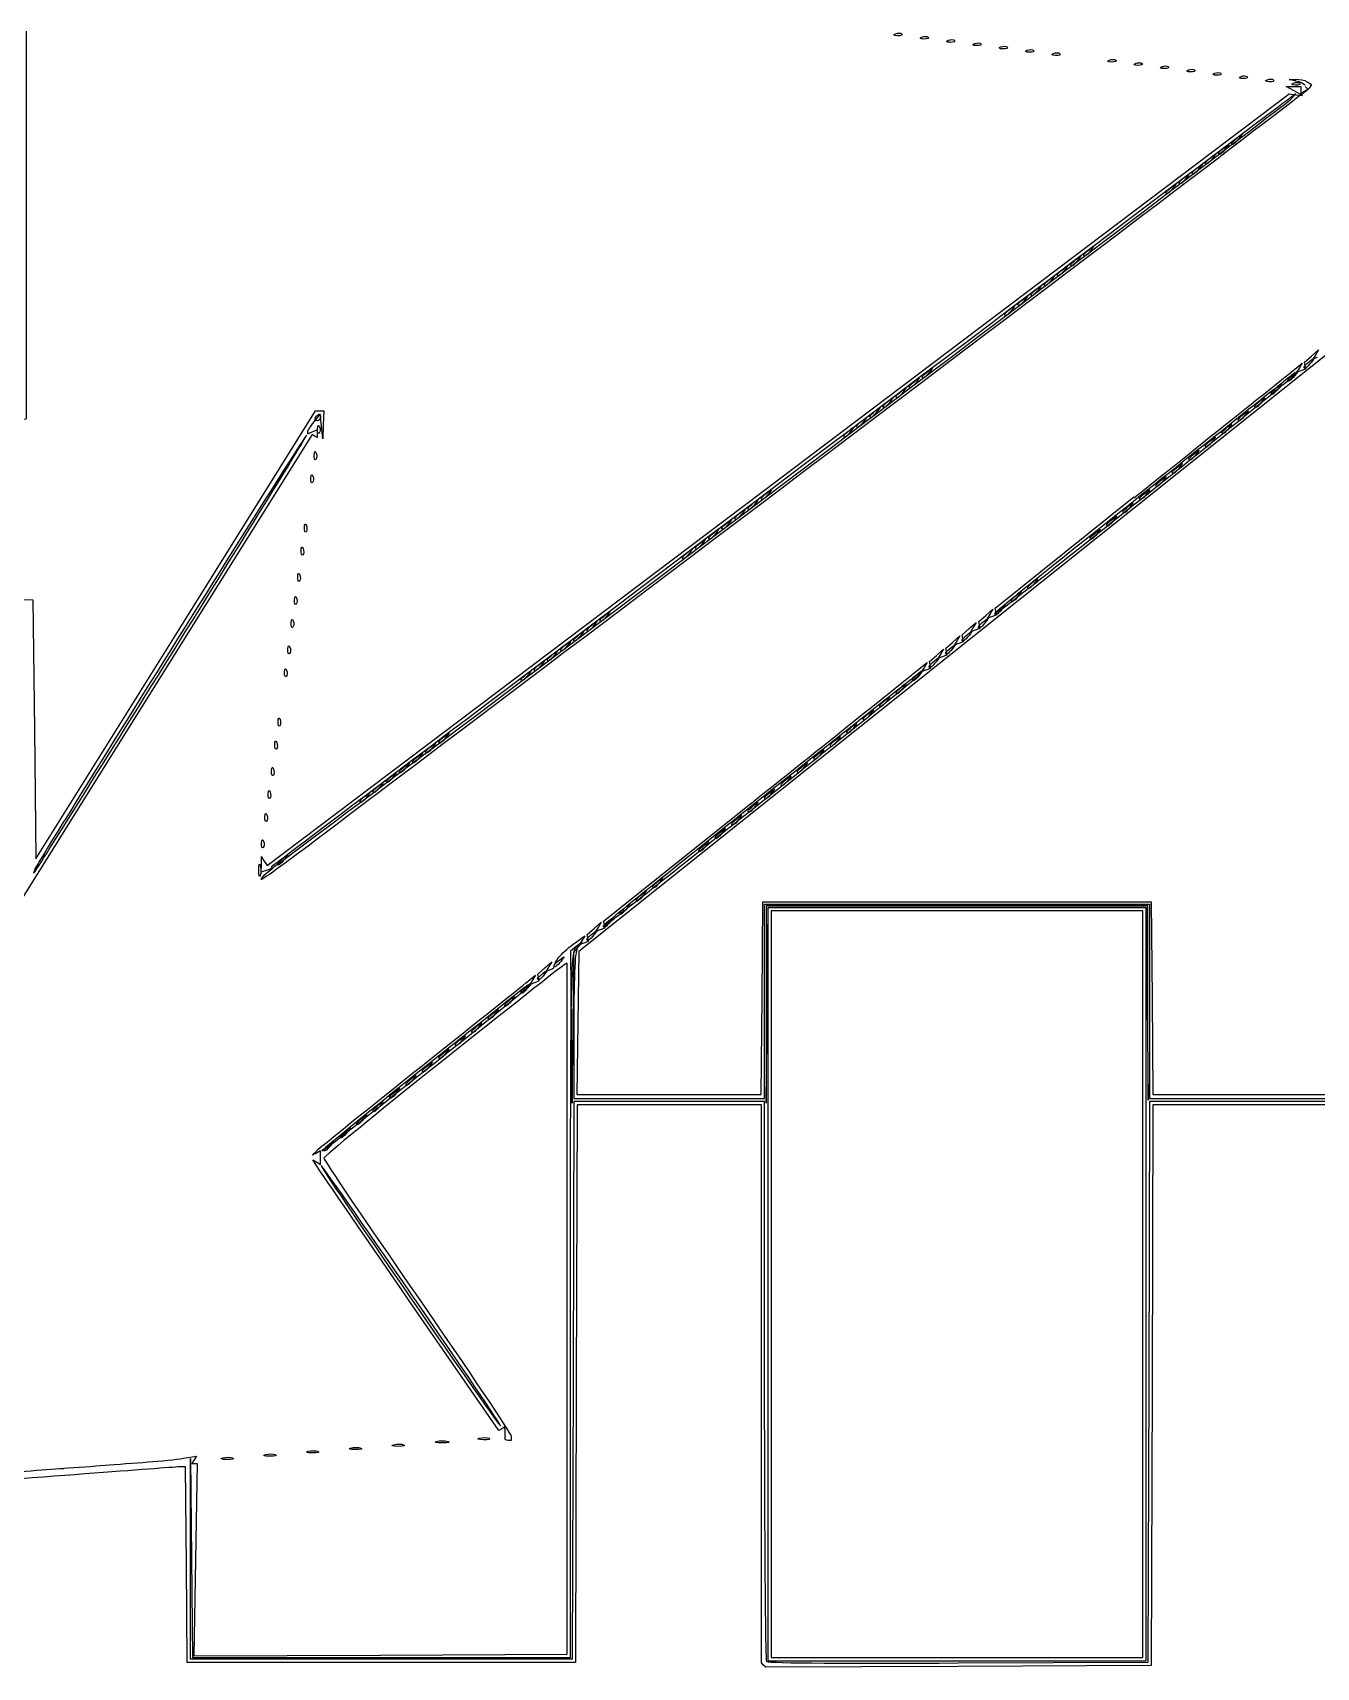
# Model space of a CAD drawing. Extents: x 0.005 to 0.425, y 0.005 to 0.367.
# Drawn here: x 0.1012 to 0.2612, y 0.0053 to 0.2091 of the extents above; entities that cross this region are included whole.
import ezdxf

# ---------------------------------------------------------------- set-up
doc = ezdxf.new("R2010")
doc.units = 0
doc.layers.add('Image', color=7, linetype='CONTINUOUS')

msp = doc.modelspace()

# ---------------------------------------------------------------- linework, layer by layer
at = {"layer": 'Image', "color": 7}
for points in [[(0.338621, 0.229711), (0.253934, 0.16211), (0.169248, 0.094509), (0.169137, 0.085599), (0.169027, 0.076688), (0.180511, 0.076688), (0.191996, 0.076688), (0.192105, 0.088684), (0.192214, 0.10068), (0.21641, 0.10068), (0.240606, 0.10068), (0.240715, 0.088684), (0.240823, 0.076688), (0.251884, 0.076688), (0.262945, 0.076688)], [(0.100353, 0.209277), (0.100353, 0.18508), (0.100353, 0.160884), (0.088972, 0.16078), (0.077592, 0.160676), (0.077592, 0.149615), (0.077592, 0.138555), (0.089382, 0.138451), (0.101173, 0.138347), (0.101378, 0.122204), (0.101583, 0.106061), (0.119012, 0.133986), (0.136442, 0.161912), (0.136954, 0.161921), (0.137467, 0.161928), (0.137398, 0.160185), (0.13733, 0.158442), (0.137167, 0.160002), (0.137005, 0.161562), (0.136211, 0.160552)], [(0.130393, 0.104345), (0.131111, 0.104907), (0.130393, 0.104657), (0.129675, 0.104407), (0.129681, 0.105376), (0.129688, 0.106345), (0.130042, 0.105782), (0.130396, 0.10522), (0.194096, 0.153329), (0.257796, 0.201438), (0.258634, 0.201334), (0.259473, 0.20123), (0.258448, 0.201803), (0.257423, 0.202376), (0.258345, 0.202376), (0.259268, 0.202376), (0.259268, 0.201938), (0.259268, 0.201501), (0.259714, 0.201772), (0.26016, 0.202042), (0.259816, 0.202365)], [(0.258653, 0.203034), (0.257833, 0.203232), (0.258653, 0.203232)], [(0.260038, 0.202956), (0.260604, 0.202602), (0.260326, 0.202154)], [(0.258038, 0.20078), (0.258653, 0.201436), (0.258038, 0.200999)], [(0.257605, 0.166386), (0.259427, 0.167853), (0.259086, 0.16729), (0.258744, 0.166728), (0.259314, 0.166936), (0.259883, 0.167145), (0.259797, 0.167561), (0.25971, 0.167978), (0.260585, 0.168749), (0.261459, 0.16952), (0.261127, 0.168957), (0.260794, 0.168395), (0.261364, 0.168603)], [(0.135417, 0.159291), (0.135417, 0.159062), (0.136032, 0.159302), (0.136647, 0.159541), (0.136647, 0.159062), (0.136647, 0.158583), (0.136321, 0.158781), (0.135995, 0.158979), (0.109767, 0.11701), (0.083539, 0.075041), (0.083231, 0.075229), (0.082923, 0.075416), (0.082923, 0.074979)], [(0.210853, 0.129066), (0.212675, 0.130533), (0.212334, 0.129971), (0.211992, 0.129408), (0.212562, 0.129616), (0.213131, 0.129825), (0.213045, 0.130241), (0.212959, 0.130658), (0.213833, 0.131429), (0.214707, 0.1322), (0.214375, 0.131637), (0.214042, 0.131075), (0.214612, 0.131283), (0.215182, 0.131491), (0.215095, 0.131908), (0.215009, 0.132325), (0.215883, 0.133096), (0.216757, 0.133866), (0.216425, 0.133304), (0.216092, 0.132741), (0.216662, 0.13295), (0.217232, 0.133158), (0.217145, 0.133575), (0.217059, 0.133991), (0.217933, 0.134762), (0.218807, 0.135533), (0.218475, 0.134971), (0.218142, 0.134408), (0.218712, 0.134616), (0.219282, 0.134825), (0.219195, 0.135241), (0.219109, 0.135658), (0.219983, 0.136418), (0.220858, 0.137189), (0.220525, 0.136627), (0.220192, 0.136064), (0.220762, 0.136273), (0.221332, 0.136481), (0.22124, 0.136908), (0.221148, 0.137335), (0.238464, 0.151178)], [(0.221949, 0.137389), (0.221334, 0.136764), (0.222181, 0.137337)], [(0.211491, 0.128814), (0.212311, 0.129668), (0.211696, 0.129241)], [(0.168812, 0.095595), (0.170014, 0.096449), (0.169677, 0.095907), (0.169341, 0.095365), (0.169911, 0.095574), (0.170481, 0.095782), (0.170394, 0.096199), (0.170308, 0.096615), (0.171182, 0.097386), (0.172056, 0.098157), (0.171724, 0.097595), (0.171391, 0.097032), (0.171961, 0.09724), (0.172531, 0.097449), (0.172439, 0.097876), (0.172347, 0.098303), (0.190688, 0.112965)], [(0.101424, 0.104766), (0.101266, 0.104287), (0.101474, 0.104496)], [(0.168635, 0.085339), (0.168635, 0.076195), (0.180528, 0.076195), (0.192421, 0.076195), (0.192421, 0.088292), (0.192421, 0.10039), (0.216412, 0.10039), (0.240403, 0.10039), (0.240403, 0.088292), (0.240403, 0.076195), (0.25188, 0.076195), (0.263357, 0.076195)], [(0.173146, 0.09841), (0.172531, 0.097764), (0.173146, 0.098202)], [(0.163067, 0.090916), (0.163855, 0.091573), (0.163522, 0.09101), (0.16319, 0.090448), (0.163759, 0.090656), (0.164329, 0.090864), (0.164243, 0.091281), (0.164156, 0.091698), (0.16503, 0.092458), (0.165905, 0.093229), (0.165572, 0.092666), (0.16524, 0.092104), (0.165738, 0.092271)], [(0.167815, 0.049978), (0.167815, 0.093057), (0.167302, 0.092745)], [(0.192421, 0.040994), (0.192421, 0.075784), (0.18053, 0.075784), (0.16864, 0.075784), (0.168535, 0.041028), (0.16843, 0.006272), (0.144644, 0.006272), (0.120858, 0.006272), (0.120849, 0.01878), (0.120839, 0.031288), (0.120957, 0.018882), (0.121075, 0.006477), (0.14465, 0.006477), (0.168225, 0.006477), (0.168225, 0.050512)], [(0.263365, 0.075796), (0.251886, 0.075796), (0.240408, 0.075796), (0.240303, 0.040834), (0.240198, 0.005873), (0.216586, 0.005769)], [(0.192288, 0.005516), (0.192011, 0.005798), (0.192011, 0.040588), (0.192011, 0.075379), (0.18053, 0.075379), (0.16905, 0.075379), (0.168945, 0.040623), (0.16884, 0.005866), (0.144644, 0.005866), (0.120448, 0.005866), (0.120339, 0.018068), (0.120231, 0.030267), (0.119724, 0.030266)], [(0.262955, 0.075386), (0.251887, 0.075386), (0.240819, 0.075386), (0.240714, 0.040425), (0.240609, 0.005463), (0.216587, 0.005359), (0.192565, 0.005255), (0.192288, 0.005536)], [(0.136455, 0.067953), (0.13611, 0.068526), (0.136584, 0.068234), (0.137057, 0.067942), (0.137057, 0.068807), (0.137057, 0.069672), (0.136544, 0.06938), (0.136032, 0.069099), (0.136647, 0.069713)], [(0.160071, 0.034696), (0.160023, 0.035237), (0.159653, 0.035008), (0.159283, 0.034779), (0.148042, 0.05108)], [(0.119987, 0.031325), (0.121577, 0.031585), (0.121296, 0.031127), (0.121015, 0.030669), (0.121346, 0.030669), (0.121678, 0.03067), (0.121473, 0.018674), (0.121268, 0.006677), (0.144541, 0.006781), (0.167815, 0.006896), (0.167815, 0.049974)], [(0.160831, 0.034056), (0.160843, 0.033546), (0.160433, 0.033546)]]:
    msp.add_lwpolyline(points, dxfattribs=at)
for points in [[(0.216412, 0.09998), (0.239981, 0.09998), (0.240099, 0.087985), (0.240217, 0.075989), (0.240208, 0.088087), (0.240198, 0.100185), (0.216412, 0.100185), (0.192626, 0.100185), (0.192617, 0.087882), (0.192607, 0.075579), (0.192725, 0.08778), (0.192844, 0.09998), (0.216412, 0.09998)], [(0.239993, 0.053024), (0.239993, 0.09998), (0.216412, 0.09998), (0.192831, 0.09998), (0.192831, 0.053024), (0.192831, 0.006066), (0.216412, 0.006066), (0.239993, 0.006066)], [(0.239583, 0.053024), (0.239583, 0.099571), (0.216412, 0.099571), (0.193241, 0.099571), (0.193241, 0.053024), (0.193241, 0.006477), (0.216412, 0.006477), (0.239583, 0.006477)], [(0.169156, 0.095027), (0.16966, 0.095673), (0.168943, 0.09511), (0.168225, 0.094548), (0.16832, 0.085063), (0.168415, 0.075578), (0.168533, 0.084978), (0.168652, 0.094378)]]:
    msp.add_lwpolyline(points, close=True, dxfattribs=at)
for points in [[(0.208996, 0.20869), (0.208519, 0.20869), (0.208421, 0.208805), (0.208748, 0.20894)], [(0.208748, 0.208938), (0.209045, 0.209053), (0.209398, 0.209042), (0.209535, 0.208938)], [(0.209535, 0.208906), (0.209671, 0.208771), (0.209428, 0.208677), (0.208996, 0.208687)], [(0.212277, 0.208281), (0.211799, 0.208281), (0.211702, 0.208396), (0.212029, 0.208531)], [(0.212029, 0.208528), (0.212325, 0.208642), (0.212679, 0.208632), (0.212815, 0.208528)], [(0.212815, 0.208496), (0.212952, 0.20836), (0.212709, 0.208266), (0.212277, 0.208277)], [(0.215558, 0.207871), (0.21508, 0.207871), (0.214983, 0.207985), (0.21531, 0.208121)], [(0.21531, 0.208118), (0.215606, 0.208233), (0.21596, 0.208223), (0.216096, 0.208118)], [(0.216096, 0.208086), (0.216232, 0.207951), (0.21599, 0.207857), (0.215558, 0.207867)], [(0.218839, 0.20746), (0.218361, 0.20746), (0.218264, 0.207575), (0.218591, 0.20771)], [(0.218591, 0.207708), (0.218887, 0.207823), (0.219241, 0.207812), (0.219377, 0.207708)], [(0.219377, 0.207676), (0.219513, 0.20754), (0.219271, 0.207447), (0.218839, 0.207457)], [(0.22212, 0.20705), (0.221642, 0.20705), (0.221545, 0.207164), (0.221872, 0.2073)], [(0.221872, 0.207298), (0.222168, 0.207412), (0.222522, 0.207402), (0.222658, 0.207298)], [(0.222658, 0.207265), (0.222794, 0.20713), (0.222552, 0.207036), (0.22212, 0.207047)], [(0.2254, 0.20664), (0.224923, 0.20664), (0.224826, 0.206755), (0.225153, 0.20689)], [(0.225153, 0.206888), (0.225449, 0.207003), (0.225802, 0.206992), (0.225939, 0.206888)], [(0.225939, 0.206855), (0.226075, 0.206719), (0.225833, 0.206626), (0.2254, 0.206636)], [(0.228681, 0.20623), (0.228204, 0.20623), (0.228106, 0.206344), (0.228433, 0.20648)], [(0.228433, 0.206478), (0.22873, 0.206592), (0.229083, 0.206582), (0.22922, 0.206478)], [(0.22922, 0.206446), (0.229356, 0.20631), (0.229114, 0.206216), (0.228681, 0.206227)], [(0.235653, 0.20541), (0.235175, 0.20541), (0.235078, 0.205525), (0.235405, 0.20566)], [(0.235405, 0.205657), (0.235701, 0.205772), (0.236055, 0.205761), (0.236191, 0.205657)], [(0.236191, 0.205625), (0.236328, 0.205489), (0.236085, 0.205396), (0.235653, 0.205406)], [(0.238934, 0.205), (0.238456, 0.205), (0.238359, 0.205114), (0.238686, 0.20525)], [(0.238686, 0.205248), (0.238982, 0.205362), (0.239336, 0.205352), (0.239472, 0.205248)], [(0.239472, 0.205215), (0.239608, 0.20508), (0.239366, 0.204986), (0.238934, 0.204997)], [(0.242215, 0.204589), (0.241737, 0.204589), (0.24164, 0.204704), (0.241967, 0.204839)], [(0.241967, 0.204837), (0.242263, 0.204952), (0.242617, 0.204941), (0.242753, 0.204837)], [(0.242753, 0.204805), (0.242889, 0.204669), (0.242647, 0.204576), (0.242215, 0.204586)], [(0.245496, 0.204179), (0.245018, 0.204179), (0.244921, 0.204293), (0.245248, 0.204429)], [(0.245248, 0.204427), (0.245544, 0.204541), (0.245897, 0.204531), (0.246034, 0.204427)], [(0.246034, 0.204394), (0.24617, 0.204259), (0.245928, 0.204165), (0.245496, 0.204176)], [(0.248776, 0.203769), (0.248299, 0.203769), (0.248201, 0.203884), (0.248529, 0.204019)], [(0.248529, 0.204017), (0.248825, 0.204132), (0.249178, 0.204122), (0.249315, 0.204017)], [(0.249315, 0.203985), (0.249451, 0.20385), (0.249209, 0.203756), (0.248776, 0.203766)], [(0.260326, 0.20215), (0.260174, 0.2019), (0.234452, 0.182378), (0.203167, 0.158759)], [(0.252057, 0.203359), (0.25158, 0.203359), (0.251482, 0.203474), (0.251809, 0.203609)], [(0.251809, 0.203607), (0.252106, 0.203722), (0.252459, 0.203711), (0.252596, 0.203607)], [(0.252596, 0.203575), (0.252732, 0.203439), (0.25249, 0.203346), (0.252057, 0.203356)], [(0.255338, 0.202949), (0.25486, 0.202949), (0.254763, 0.203063), (0.25509, 0.203199)], [(0.25509, 0.203197), (0.255386, 0.203311), (0.25574, 0.203301), (0.255876, 0.203197)], [(0.255876, 0.203164), (0.256013, 0.203029), (0.25577, 0.202935), (0.255338, 0.202946)], [(0.258619, 0.202539), (0.258141, 0.202539), (0.258044, 0.202654), (0.258371, 0.202789)], [(0.258371, 0.202787), (0.258667, 0.202902), (0.259021, 0.202891), (0.259157, 0.202787)], [(0.259157, 0.202754), (0.259294, 0.202618), (0.259051, 0.202525), (0.258619, 0.202535)], [(0.258653, 0.203273), (0.259104, 0.203273), (0.259728, 0.203158), (0.260038, 0.20296)], [(0.259817, 0.202513), (0.259628, 0.20269), (0.259104, 0.20293), (0.258653, 0.203034)], [(0.258038, 0.200997), (0.257148, 0.200361), (0.131143, 0.105251), (0.13094, 0.105061)], [(0.194344, 0.152513), (0.229037, 0.1787), (0.2577, 0.200419), (0.258038, 0.20078)], [(0.250656, 0.19528), (0.250656, 0.195384), (0.250979, 0.195686), (0.251374, 0.195999)], [(0.251529, 0.195842), (0.250993, 0.195155), (0.250656, 0.194947), (0.250656, 0.19528)], [(0.251374, 0.195998), (0.252024, 0.196508), (0.252039, 0.196498), (0.251529, 0.195841)], [(0.248093, 0.193536), (0.248743, 0.194047), (0.248758, 0.194036), (0.248248, 0.19338)], [(0.249016, 0.19405), (0.249016, 0.194154), (0.249339, 0.194456), (0.249733, 0.194768)], [(0.249888, 0.194612), (0.249352, 0.193925), (0.249016, 0.193716), (0.249016, 0.19405)], [(0.249733, 0.194766), (0.250384, 0.195277), (0.250398, 0.195266), (0.249888, 0.19461)], [(0.245735, 0.191588), (0.245735, 0.191692), (0.246058, 0.191994), (0.246452, 0.192307)], [(0.246607, 0.192152), (0.246072, 0.191464), (0.245735, 0.191246), (0.245735, 0.191589)], [(0.246452, 0.192306), (0.247103, 0.192816), (0.247117, 0.192806), (0.246607, 0.19215)], [(0.247375, 0.192818), (0.247375, 0.192923), (0.247698, 0.193225), (0.248093, 0.193537)], [(0.248248, 0.193382), (0.247712, 0.192694), (0.247375, 0.192486), (0.247375, 0.192819)], [(0.242454, 0.189128), (0.242454, 0.189232), (0.242777, 0.189534), (0.243172, 0.189847)], [(0.243326, 0.18969), (0.242791, 0.189003), (0.242454, 0.188794), (0.242454, 0.189128)], [(0.243172, 0.189846), (0.243822, 0.190356), (0.243837, 0.190346), (0.243327, 0.189689)], [(0.244094, 0.190358), (0.244094, 0.190462), (0.244417, 0.190764), (0.244812, 0.191077)], [(0.244967, 0.190922), (0.244431, 0.190234), (0.244094, 0.190026), (0.244094, 0.190359)], [(0.244812, 0.191076), (0.245462, 0.191586), (0.245477, 0.191576), (0.244967, 0.190919)], [(0.232201, 0.181336), (0.232201, 0.18144), (0.232524, 0.181742), (0.232919, 0.182055)], [(0.233074, 0.181899), (0.232538, 0.181211), (0.232201, 0.181003), (0.232201, 0.181336)], [(0.232919, 0.182054), (0.23357, 0.182564), (0.233584, 0.182554), (0.233074, 0.181898)], [(0.22892, 0.178876), (0.22892, 0.17898), (0.229243, 0.179282), (0.229638, 0.179594)], [(0.229793, 0.179438), (0.229257, 0.178751), (0.228921, 0.178542), (0.228921, 0.178876)], [(0.229638, 0.179593), (0.230289, 0.180104), (0.230303, 0.180083), (0.229793, 0.179437)], [(0.230561, 0.180106), (0.230561, 0.18021), (0.230884, 0.180512), (0.231279, 0.180825)], [(0.231433, 0.180668), (0.230898, 0.179981), (0.230561, 0.179773), (0.230561, 0.180106)], [(0.231279, 0.180824), (0.231929, 0.181334), (0.231944, 0.181313), (0.231434, 0.180667)], [(0.226357, 0.177132), (0.227008, 0.177642), (0.227022, 0.177632), (0.226512, 0.176976)], [(0.22728, 0.177644), (0.22728, 0.177749), (0.227603, 0.178051), (0.227998, 0.178363)], [(0.228153, 0.178208), (0.227617, 0.177521), (0.22728, 0.177302), (0.22728, 0.177646)], [(0.227998, 0.178362), (0.228648, 0.178873), (0.228663, 0.178862), (0.228153, 0.178206)], [(0.223999, 0.175184), (0.223999, 0.175288), (0.224322, 0.17559), (0.224717, 0.175903)], [(0.224872, 0.175748), (0.224336, 0.17506), (0.223999, 0.174852), (0.223999, 0.175185)], [(0.224717, 0.175902), (0.225367, 0.176412), (0.225382, 0.176402), (0.224872, 0.175746)], [(0.22564, 0.176414), (0.22564, 0.176518), (0.225963, 0.176821), (0.226357, 0.177133)], [(0.226512, 0.176978), (0.225976, 0.17629), (0.22564, 0.176082), (0.22564, 0.176415)], [(0.222359, 0.173954), (0.222359, 0.174058), (0.222682, 0.17436), (0.223077, 0.174673)], [(0.223231, 0.174516), (0.222696, 0.173829), (0.222359, 0.173621), (0.222359, 0.173954)], [(0.223076, 0.174672), (0.223727, 0.175182), (0.223741, 0.175172), (0.223231, 0.174515)], [(0.212824, 0.16688), (0.213474, 0.16739), (0.213489, 0.16738), (0.212979, 0.166724)], [(0.259678, 0.167392), (0.259678, 0.167497), (0.260001, 0.167799), (0.260396, 0.168111)], [(0.260551, 0.167955), (0.260015, 0.167267), (0.259678, 0.167059), (0.259678, 0.167392)], [(0.260396, 0.16811), (0.261047, 0.168621), (0.261061, 0.16861), (0.260551, 0.167954)], [(0.210466, 0.164932), (0.210466, 0.165036), (0.210789, 0.165338), (0.211183, 0.165651)], [(0.211338, 0.165495), (0.210803, 0.164807), (0.210466, 0.164599), (0.210466, 0.164932)], [(0.211183, 0.16565), (0.211834, 0.16616), (0.211848, 0.16615), (0.211338, 0.165493)], [(0.212106, 0.166162), (0.212106, 0.166266), (0.212429, 0.166568), (0.212824, 0.166881)], [(0.212979, 0.166725), (0.212443, 0.166037), (0.212106, 0.165829), (0.212106, 0.166162)], [(0.238466, 0.151077), (0.24799, 0.158689), (0.256602, 0.165579), (0.257605, 0.166386)], [(0.258346, 0.166529), (0.258064, 0.16631), (0.249897, 0.159803), (0.240198, 0.152071)], [(0.240943, 0.152197), (0.250796, 0.160052), (0.258858, 0.16658), (0.258858, 0.166704)], [(0.256295, 0.164829), (0.256945, 0.165339), (0.25696, 0.165329), (0.25645, 0.164673)], [(0.257628, 0.165752), (0.257628, 0.165856), (0.257951, 0.166158), (0.258346, 0.166471)], [(0.2585, 0.166314), (0.257965, 0.165637), (0.257628, 0.165418), (0.257628, 0.165752)], [(0.258346, 0.16647), (0.258996, 0.16698), (0.259011, 0.16697), (0.2585, 0.166313)], [(0.258858, 0.166704), (0.258858, 0.166829), (0.258627, 0.166704), (0.258346, 0.166527)], [(0.207185, 0.162472), (0.207185, 0.162576), (0.207508, 0.162878), (0.207903, 0.16319)], [(0.207903, 0.163189), (0.208553, 0.1637), (0.208568, 0.163689), (0.208057, 0.163033)], [(0.208825, 0.163702), (0.208825, 0.163806), (0.209148, 0.164108), (0.209543, 0.164421)], [(0.209698, 0.164264), (0.209162, 0.163577), (0.208825, 0.163368), (0.208825, 0.163702)], [(0.209543, 0.16442), (0.210194, 0.16493), (0.210208, 0.16492), (0.209698, 0.164263)], [(0.253527, 0.162472), (0.253527, 0.162576), (0.25385, 0.162878), (0.254244, 0.16319)], [(0.254244, 0.163189), (0.254895, 0.1637), (0.254909, 0.163689), (0.254399, 0.163033)], [(0.255577, 0.164111), (0.255577, 0.164215), (0.2559, 0.164517), (0.256295, 0.16483)], [(0.25645, 0.164675), (0.255914, 0.163987), (0.255577, 0.163779), (0.255577, 0.164112)], [(0.136623, 0.160676), (0.136384, 0.160676), (0.136303, 0.160863), (0.136442, 0.161082)], [(0.136442, 0.161086), (0.136581, 0.161315), (0.136777, 0.161492), (0.136876, 0.161492)], [(0.137057, 0.161086), (0.137057, 0.160857), (0.136862, 0.16068), (0.136623, 0.16068)], [(0.136876, 0.161497), (0.136976, 0.161497), (0.137057, 0.161309), (0.137057, 0.16109)], [(0.204622, 0.160728), (0.205272, 0.161238), (0.205287, 0.161228), (0.204777, 0.160572)], [(0.205545, 0.16124), (0.205545, 0.161345), (0.205867, 0.161647), (0.206262, 0.161959)], [(0.206417, 0.161804), (0.205881, 0.161116), (0.205545, 0.160908), (0.205545, 0.161241)], [(0.206262, 0.161958), (0.206913, 0.162468), (0.206927, 0.162458), (0.206417, 0.161802)], [(0.208057, 0.163034), (0.207522, 0.162347), (0.207185, 0.162138), (0.207185, 0.162472)], [(0.251476, 0.160831), (0.251476, 0.160935), (0.251799, 0.161237), (0.252194, 0.16155)], [(0.252349, 0.161393), (0.251813, 0.160706), (0.251476, 0.160498), (0.251476, 0.160831)], [(0.252194, 0.161549), (0.252844, 0.162059), (0.252859, 0.162049), (0.252349, 0.161392)], [(0.254399, 0.163034), (0.253864, 0.162347), (0.253527, 0.162138), (0.253527, 0.162472)], [(0.136211, 0.160531), (0.135774, 0.159979), (0.135417, 0.159417), (0.135417, 0.159291)], [(0.136895, 0.159147), (0.136758, 0.159011), (0.136661, 0.159251), (0.136679, 0.159688)], [(0.136679, 0.159685), (0.136699, 0.160164), (0.136796, 0.160258), (0.136927, 0.159935)], [(0.136927, 0.159933), (0.137046, 0.159631), (0.137031, 0.159287), (0.136895, 0.159152)], [(0.202264, 0.15878), (0.202264, 0.158884), (0.202587, 0.159186), (0.202981, 0.159499)], [(0.203136, 0.159343), (0.2026, 0.158656), (0.202264, 0.158448), (0.202264, 0.158781)], [(0.202981, 0.159498), (0.203632, 0.160008), (0.203646, 0.159998), (0.203136, 0.159341)], [(0.203904, 0.16001), (0.203904, 0.160114), (0.204227, 0.160416), (0.204622, 0.160729)], [(0.204777, 0.160574), (0.204241, 0.159886), (0.203904, 0.159667), (0.203904, 0.160011)], [(0.249426, 0.15919), (0.249426, 0.159295), (0.249749, 0.159597), (0.250143, 0.159909)], [(0.250298, 0.159753), (0.249763, 0.159065), (0.249426, 0.158857), (0.249426, 0.15919)], [(0.250143, 0.159908), (0.250794, 0.160418), (0.250808, 0.160408), (0.250298, 0.159752)], [(0.135312, 0.158866), (0.135241, 0.158971), (0.127624, 0.146902), (0.118383, 0.132121)], [(0.118561, 0.131717), (0.127845, 0.146579), (0.135382, 0.158797), (0.135312, 0.158866)], [(0.136269, 0.156404), (0.136289, 0.156883), (0.136386, 0.156977), (0.136517, 0.156654)], [(0.203167, 0.158759), (0.171881, 0.135141), (0.142547, 0.112981), (0.13798, 0.109515)], [(0.246042, 0.156627), (0.246693, 0.157137), (0.246707, 0.157127), (0.246197, 0.156471)], [(0.247375, 0.15755), (0.247375, 0.157654), (0.247698, 0.157956), (0.248093, 0.158268)], [(0.248248, 0.158112), (0.247712, 0.157435), (0.247375, 0.157216), (0.247375, 0.15755)], [(0.248093, 0.158267), (0.248743, 0.158778), (0.248758, 0.158767), (0.248248, 0.158111)], [(0.136485, 0.155865), (0.136348, 0.15573), (0.136251, 0.15597), (0.136269, 0.156407)], [(0.136517, 0.156652), (0.136635, 0.15636), (0.136621, 0.156006), (0.136485, 0.155871)], [(0.243274, 0.15427), (0.243274, 0.154374), (0.243597, 0.154676), (0.243992, 0.154988)], [(0.243992, 0.154987), (0.244642, 0.155498), (0.244657, 0.155477), (0.244147, 0.154831)], [(0.245325, 0.155909), (0.245325, 0.156013), (0.245648, 0.156315), (0.246042, 0.156628)], [(0.246197, 0.156473), (0.245661, 0.155785), (0.245325, 0.155577), (0.245325, 0.15591)], [(0.136075, 0.152995), (0.135938, 0.152859), (0.135841, 0.153099), (0.135859, 0.153536)], [(0.135859, 0.153533), (0.135879, 0.154012), (0.135976, 0.154106), (0.136107, 0.153783)], [(0.136107, 0.153781), (0.136225, 0.153489), (0.136211, 0.153135), (0.136075, 0.153)], [(0.241224, 0.152629), (0.241224, 0.152733), (0.241547, 0.153035), (0.241941, 0.153348)], [(0.242096, 0.153191), (0.24156, 0.152504), (0.241224, 0.152296), (0.241224, 0.152629)], [(0.241941, 0.153347), (0.242592, 0.153857), (0.242606, 0.153836), (0.242096, 0.15319)], [(0.244147, 0.154832), (0.243611, 0.154145), (0.243274, 0.153936), (0.243274, 0.15427)], [(0.131017, 0.104902), (0.131154, 0.104902), (0.159651, 0.126327), (0.194344, 0.152513)], [(0.191088, 0.150476), (0.191739, 0.150986), (0.191753, 0.150976), (0.191243, 0.15032)], [(0.192011, 0.150988), (0.192011, 0.151092), (0.192334, 0.151395), (0.192729, 0.151707)], [(0.192884, 0.151551), (0.192348, 0.150863), (0.192011, 0.150655), (0.192011, 0.150988)], [(0.192729, 0.151706), (0.193379, 0.152216), (0.193394, 0.152206), (0.192884, 0.15155)], [(0.240198, 0.152071), (0.230499, 0.144338), (0.222287, 0.137732), (0.221949, 0.137389)], [(0.222181, 0.137341), (0.222647, 0.137654), (0.23109, 0.144342), (0.240943, 0.152197)], [(0.239173, 0.150988), (0.239173, 0.151092), (0.239496, 0.151395), (0.239891, 0.151707)], [(0.240046, 0.151551), (0.23951, 0.150863), (0.239173, 0.150655), (0.239173, 0.150988)], [(0.239891, 0.151706), (0.240541, 0.152216), (0.240556, 0.152206), (0.240046, 0.15155)], [(0.18873, 0.148528), (0.18873, 0.148632), (0.189053, 0.148934), (0.189448, 0.149247)], [(0.189603, 0.14909), (0.189067, 0.148403), (0.18873, 0.148195), (0.18873, 0.148528)], [(0.189448, 0.149246), (0.190098, 0.149756), (0.190113, 0.149746), (0.189603, 0.149089)], [(0.190371, 0.149758), (0.190371, 0.149862), (0.190694, 0.150164), (0.191088, 0.150477)], [(0.191243, 0.150321), (0.190707, 0.149633), (0.190371, 0.149425), (0.190371, 0.149758)], [(0.23579, 0.148425), (0.23644, 0.148935), (0.236455, 0.148925), (0.235945, 0.148268)], [(0.237123, 0.149348), (0.237123, 0.149452), (0.237445, 0.149754), (0.23784, 0.150066)], [(0.237995, 0.14991), (0.237459, 0.149223), (0.237123, 0.149014), (0.237123, 0.149348)], [(0.23784, 0.150065), (0.238491, 0.150576), (0.238505, 0.150565), (0.237995, 0.149909)], [(0.135254, 0.146843), (0.135118, 0.146708), (0.135021, 0.146948), (0.135039, 0.147385)], [(0.135039, 0.147382), (0.135059, 0.147861), (0.135156, 0.147955), (0.135287, 0.147632)], [(0.135287, 0.14763), (0.135405, 0.147338), (0.135391, 0.146984), (0.135254, 0.146849)], [(0.185449, 0.146067), (0.185449, 0.146172), (0.185772, 0.146474), (0.186167, 0.146786)], [(0.186167, 0.146785), (0.186818, 0.147296), (0.186832, 0.147285), (0.186322, 0.146629)], [(0.18709, 0.147298), (0.18709, 0.147402), (0.187413, 0.147704), (0.187808, 0.148016)], [(0.187962, 0.14786), (0.187427, 0.147173), (0.18709, 0.146964), (0.18709, 0.147298)], [(0.187807, 0.148015), (0.188458, 0.148526), (0.188472, 0.148505), (0.187962, 0.147859)], [(0.233022, 0.146067), (0.233022, 0.146172), (0.233344, 0.146474), (0.233739, 0.146786)], [(0.233739, 0.146785), (0.23439, 0.147296), (0.234404, 0.147285), (0.233894, 0.146629)], [(0.235072, 0.147707), (0.235072, 0.147811), (0.235395, 0.148113), (0.23579, 0.148426)], [(0.235945, 0.148271), (0.235409, 0.147583), (0.235072, 0.147364), (0.235072, 0.147708)], [(0.134629, 0.144511), (0.134649, 0.14499), (0.134746, 0.145084), (0.134877, 0.144761)], [(0.134877, 0.144759), (0.134995, 0.144457), (0.134981, 0.144113), (0.134844, 0.143967)], [(0.182886, 0.144324), (0.183537, 0.144834), (0.183551, 0.144824), (0.183041, 0.144167)], [(0.183809, 0.144836), (0.183809, 0.14494), (0.184132, 0.145242), (0.184527, 0.145555)], [(0.184682, 0.1454), (0.184146, 0.144712), (0.183809, 0.144493), (0.183809, 0.144837)], [(0.184527, 0.145554), (0.185177, 0.146064), (0.185192, 0.146054), (0.184682, 0.145398)], [(0.186322, 0.14663), (0.185786, 0.145942), (0.185449, 0.145734), (0.185449, 0.146067)], [(0.233894, 0.14663), (0.233358, 0.145942), (0.233022, 0.145734), (0.233022, 0.146067)], [(0.134844, 0.143973), (0.134708, 0.143837), (0.134611, 0.144077), (0.134629, 0.144514)], [(0.182169, 0.143606), (0.182169, 0.14371), (0.182491, 0.144012), (0.182886, 0.144325)], [(0.183041, 0.14417), (0.182505, 0.143482), (0.182169, 0.143274), (0.182169, 0.143607)], [(0.134434, 0.140691), (0.134298, 0.140556), (0.134201, 0.140796), (0.134219, 0.141233)], [(0.134219, 0.14123), (0.134238, 0.141709), (0.134336, 0.141803), (0.134466, 0.14148)], [(0.134466, 0.141478), (0.134585, 0.141186), (0.134571, 0.140832), (0.134434, 0.140697)], [(0.22523, 0.139915), (0.22523, 0.14002), (0.225552, 0.140322), (0.225947, 0.140634)], [(0.225947, 0.140633), (0.226598, 0.141143), (0.226612, 0.141133), (0.226102, 0.140477)], [(0.133809, 0.138359), (0.133828, 0.138838), (0.133925, 0.138932), (0.134056, 0.138609)], [(0.134056, 0.138607), (0.134175, 0.138315), (0.134161, 0.137961), (0.134024, 0.137826)], [(0.223179, 0.138275), (0.223179, 0.138379), (0.223502, 0.138681), (0.223897, 0.138993)], [(0.224052, 0.138838), (0.223516, 0.138151), (0.223179, 0.137942), (0.223179, 0.138276)], [(0.223897, 0.138992), (0.224547, 0.139503), (0.224562, 0.139492), (0.224052, 0.138836)], [(0.226102, 0.140478), (0.225566, 0.139801), (0.22523, 0.139582), (0.22523, 0.139915)], [(0.134024, 0.137822), (0.133888, 0.137686), (0.133791, 0.137926), (0.133809, 0.138363)], [(0.172634, 0.136532), (0.173284, 0.137042), (0.173299, 0.137032), (0.172788, 0.136376)], [(0.221128, 0.136634), (0.221128, 0.136738), (0.221451, 0.13704), (0.221846, 0.137353)], [(0.222001, 0.137198), (0.221465, 0.13651), (0.221129, 0.136302), (0.221129, 0.136635)], [(0.221846, 0.137352), (0.222497, 0.137862), (0.222511, 0.137852), (0.222001, 0.137196)], [(0.133614, 0.134951), (0.133478, 0.134815), (0.133381, 0.135055), (0.133398, 0.135492)], [(0.133398, 0.135488), (0.133418, 0.135967), (0.133515, 0.136061), (0.133646, 0.135738)], [(0.133646, 0.135736), (0.133765, 0.135445), (0.13375, 0.13509), (0.133614, 0.134955)], [(0.169353, 0.134072), (0.170003, 0.134582), (0.170018, 0.134572), (0.169508, 0.133915)], [(0.170276, 0.134584), (0.170276, 0.134688), (0.170598, 0.13499), (0.170993, 0.135303)], [(0.171148, 0.135147), (0.170612, 0.134459), (0.170276, 0.134251), (0.170276, 0.134584)], [(0.170993, 0.135302), (0.171644, 0.135812), (0.171658, 0.135802), (0.171148, 0.135146)], [(0.171916, 0.135814), (0.171916, 0.135918), (0.172239, 0.136221), (0.172634, 0.136533)], [(0.172788, 0.136377), (0.172253, 0.1357), (0.171916, 0.135481), (0.171916, 0.135814)], [(0.217745, 0.134072), (0.218396, 0.134582), (0.21841, 0.134572), (0.2179, 0.133915)], [(0.219078, 0.134995), (0.219078, 0.135099), (0.219401, 0.135401), (0.219796, 0.135713)], [(0.21995, 0.135557), (0.219415, 0.13487), (0.219078, 0.134661), (0.219078, 0.134995)], [(0.219796, 0.135712), (0.220446, 0.136223), (0.220461, 0.136202), (0.21995, 0.135556)], [(0.132988, 0.132208), (0.133008, 0.132687), (0.133105, 0.132781), (0.133236, 0.132458)], [(0.166995, 0.132124), (0.166995, 0.132228), (0.167318, 0.13253), (0.167712, 0.132842)], [(0.167867, 0.132686), (0.167331, 0.131999), (0.166995, 0.13179), (0.166995, 0.132124)], [(0.167712, 0.132841), (0.168363, 0.133352), (0.168377, 0.133331), (0.167867, 0.132685)], [(0.168635, 0.133354), (0.168635, 0.133458), (0.168958, 0.13376), (0.169353, 0.134073)], [(0.169508, 0.133916), (0.168972, 0.133229), (0.168635, 0.133021), (0.168635, 0.133354)], [(0.215695, 0.132431), (0.216345, 0.132941), (0.21636, 0.132931), (0.215849, 0.132275)], [(0.217027, 0.133354), (0.217027, 0.133458), (0.21735, 0.13376), (0.217745, 0.134073)], [(0.2179, 0.133916), (0.217364, 0.133229), (0.217027, 0.133021), (0.217027, 0.133354)], [(0.118383, 0.132121), (0.109143, 0.117339), (0.101512, 0.10503), (0.101424, 0.104766)], [(0.101474, 0.104491), (0.101589, 0.104606), (0.109278, 0.116856), (0.118561, 0.131717)], [(0.133204, 0.13167), (0.133068, 0.131534), (0.132971, 0.131774), (0.132988, 0.132211)], [(0.133236, 0.132456), (0.133355, 0.132154), (0.13334, 0.13181), (0.133204, 0.131664)], [(0.164432, 0.13038), (0.165082, 0.13089), (0.165097, 0.13088), (0.164586, 0.130224)], [(0.165354, 0.130893), (0.165354, 0.130998), (0.165677, 0.1313), (0.166072, 0.131612)], [(0.166227, 0.131456), (0.165691, 0.130768), (0.165354, 0.13056), (0.165354, 0.130893)], [(0.166072, 0.131611), (0.166722, 0.132122), (0.166737, 0.132111), (0.166227, 0.131455)], [(0.212926, 0.130073), (0.212926, 0.130177), (0.213249, 0.130479), (0.213644, 0.130791)], [(0.213799, 0.130636), (0.213263, 0.129949), (0.212926, 0.12973), (0.212926, 0.130074)], [(0.213644, 0.13079), (0.214295, 0.131301), (0.214309, 0.13129), (0.213799, 0.130634)], [(0.214977, 0.131713), (0.214977, 0.131817), (0.2153, 0.13212), (0.215695, 0.132432)], [(0.215849, 0.132276), (0.215314, 0.131588), (0.214977, 0.13138), (0.214977, 0.131713)], [(0.132794, 0.128799), (0.132657, 0.128663), (0.13256, 0.128903), (0.132578, 0.12934)], [(0.132578, 0.129337), (0.132598, 0.129816), (0.132695, 0.12991), (0.132826, 0.129587)], [(0.132826, 0.129585), (0.132944, 0.129283), (0.13293, 0.128939), (0.132794, 0.128793)], [(0.162073, 0.128432), (0.162073, 0.128536), (0.162396, 0.128838), (0.162791, 0.129151)], [(0.162946, 0.128996), (0.16241, 0.128308), (0.162073, 0.1281), (0.162073, 0.128433)], [(0.162791, 0.12915), (0.163442, 0.12966), (0.163456, 0.12965), (0.162946, 0.128993)], [(0.163714, 0.129662), (0.163714, 0.129766), (0.164037, 0.130068), (0.164432, 0.130381)], [(0.164586, 0.130226), (0.164051, 0.129538), (0.163714, 0.12933), (0.163714, 0.129663)], [(0.190689, 0.112936), (0.200777, 0.121001), (0.209851, 0.128259), (0.210853, 0.129066)], [(0.192216, 0.113301), (0.202366, 0.121365), (0.21104, 0.128347), (0.211491, 0.128814)], [(0.211696, 0.129237), (0.211358, 0.128998), (0.202684, 0.122114), (0.192421, 0.113931)], [(0.210876, 0.128432), (0.210876, 0.128536), (0.211199, 0.128838), (0.211594, 0.129151)], [(0.211748, 0.128996), (0.211213, 0.128308), (0.210876, 0.1281), (0.210876, 0.128433)], [(0.211594, 0.12915), (0.212244, 0.12966), (0.212259, 0.12965), (0.211748, 0.128993)], [(0.207493, 0.12587), (0.208143, 0.12638), (0.208158, 0.12637), (0.207647, 0.125713)], [(0.208825, 0.126792), (0.208825, 0.126897), (0.209148, 0.127199), (0.209543, 0.127511)], [(0.209698, 0.127355), (0.209162, 0.126667), (0.208825, 0.126459), (0.208825, 0.126792)], [(0.209543, 0.12751), (0.210194, 0.128021), (0.210208, 0.128), (0.209698, 0.127354)], [(0.205442, 0.124229), (0.206092, 0.124739), (0.206107, 0.124729), (0.205597, 0.124073)], [(0.206775, 0.125152), (0.206775, 0.125256), (0.207098, 0.125558), (0.207493, 0.125871)], [(0.207647, 0.125714), (0.207112, 0.125027), (0.206775, 0.124818), (0.206775, 0.125152)], [(0.131973, 0.122648), (0.131837, 0.122512), (0.13174, 0.122752), (0.131758, 0.123189)], [(0.131758, 0.123185), (0.131778, 0.123664), (0.131875, 0.123758), (0.132006, 0.123435)], [(0.132006, 0.123433), (0.132124, 0.123141), (0.13211, 0.122787), (0.131974, 0.122652)], [(0.202674, 0.121871), (0.202674, 0.121975), (0.202997, 0.122277), (0.203391, 0.122589)], [(0.203546, 0.122434), (0.203011, 0.121747), (0.202674, 0.121528), (0.202674, 0.121872)], [(0.203391, 0.122588), (0.204042, 0.123099), (0.204056, 0.123088), (0.203546, 0.122432)], [(0.204724, 0.123511), (0.204724, 0.123615), (0.205047, 0.123917), (0.205442, 0.12423)], [(0.205597, 0.124074), (0.205061, 0.123397), (0.204724, 0.123178), (0.204724, 0.123511)], [(0.131563, 0.119777), (0.131427, 0.119641), (0.13133, 0.119881), (0.131348, 0.120318)], [(0.131348, 0.120314), (0.131368, 0.120793), (0.131465, 0.120887), (0.131596, 0.120564)], [(0.131596, 0.120562), (0.131714, 0.120271), (0.1317, 0.119916), (0.131563, 0.119781)], [(0.150898, 0.120128), (0.151549, 0.120638), (0.151563, 0.120628), (0.151053, 0.119972)], [(0.151821, 0.12064), (0.151821, 0.120745), (0.152144, 0.121047), (0.152539, 0.121359)], [(0.152693, 0.121203), (0.152158, 0.120526), (0.151821, 0.120307), (0.151821, 0.12064)], [(0.152538, 0.121358), (0.153189, 0.121868), (0.153203, 0.121858), (0.152693, 0.121202)], [(0.200623, 0.12023), (0.200623, 0.120334), (0.200946, 0.120636), (0.201341, 0.120949)], [(0.201496, 0.120793), (0.20096, 0.120106), (0.200623, 0.119887), (0.200623, 0.120231)], [(0.201341, 0.120948), (0.201991, 0.121458), (0.202006, 0.121448), (0.201496, 0.120791)], [(0.14854, 0.11818), (0.14854, 0.118284), (0.148863, 0.118586), (0.149258, 0.118899)], [(0.149412, 0.118742), (0.148877, 0.118055), (0.14854, 0.117847), (0.14854, 0.11818)], [(0.149258, 0.118898), (0.149908, 0.119408), (0.149923, 0.119398), (0.149412, 0.118741)], [(0.15018, 0.11941), (0.15018, 0.119514), (0.150503, 0.119816), (0.150898, 0.120129)], [(0.151053, 0.119973), (0.150517, 0.119285), (0.15018, 0.119077), (0.15018, 0.11941)], [(0.198573, 0.11859), (0.198573, 0.118695), (0.198896, 0.118997), (0.19929, 0.119309)], [(0.199445, 0.119153), (0.19891, 0.118465), (0.198573, 0.118257), (0.198573, 0.11859)], [(0.19929, 0.119308), (0.199941, 0.119818), (0.199955, 0.119808), (0.199445, 0.119152)], [(0.131153, 0.116496), (0.131017, 0.11636), (0.13092, 0.1166), (0.130938, 0.117037)], [(0.130938, 0.117034), (0.130958, 0.117513), (0.131055, 0.117607), (0.131186, 0.117284)], [(0.131186, 0.117282), (0.131304, 0.11698), (0.13129, 0.116636), (0.131153, 0.11649)], [(0.145259, 0.11572), (0.145259, 0.115824), (0.145582, 0.116126), (0.145977, 0.116438)], [(0.146132, 0.116282), (0.145596, 0.115595), (0.145259, 0.115386), (0.145259, 0.11572)], [(0.145977, 0.116437), (0.146627, 0.116948), (0.146642, 0.116937), (0.146132, 0.116281)], [(0.1469, 0.11695), (0.1469, 0.117054), (0.147222, 0.117356), (0.147617, 0.117668)], [(0.147772, 0.117512), (0.147236, 0.116825), (0.1469, 0.116616), (0.1469, 0.11695)], [(0.147617, 0.117667), (0.148268, 0.118178), (0.148282, 0.118167), (0.147772, 0.117511)], [(0.195189, 0.116027), (0.19584, 0.116537), (0.195854, 0.116527), (0.195344, 0.115871)], [(0.196522, 0.11695), (0.196522, 0.117054), (0.196845, 0.117356), (0.19724, 0.117668)], [(0.197395, 0.117512), (0.196859, 0.116825), (0.196522, 0.116616), (0.196522, 0.11695)], [(0.19724, 0.117667), (0.19789, 0.118178), (0.197905, 0.118167), (0.197395, 0.117511)], [(0.130743, 0.113625), (0.130607, 0.113489), (0.13051, 0.113729), (0.130528, 0.114166)], [(0.130528, 0.114163), (0.130548, 0.114642), (0.130645, 0.114736), (0.130776, 0.114413)], [(0.130776, 0.114411), (0.130894, 0.11412), (0.13088, 0.113765), (0.130743, 0.11363)], [(0.142696, 0.113976), (0.143346, 0.114486), (0.143361, 0.114476), (0.142851, 0.11382)], [(0.143619, 0.114489), (0.143619, 0.114593), (0.143942, 0.114896), (0.144336, 0.115208)], [(0.144491, 0.115052), (0.143955, 0.114364), (0.143619, 0.114156), (0.143619, 0.114489)], [(0.144336, 0.115207), (0.144987, 0.115717), (0.145001, 0.115697), (0.144491, 0.115051)], [(0.192421, 0.113668), (0.192421, 0.113773), (0.192744, 0.114075), (0.193139, 0.114387)], [(0.193294, 0.114231), (0.192758, 0.113554), (0.192421, 0.113335), (0.192421, 0.113668)], [(0.193139, 0.114386), (0.193789, 0.114897), (0.193804, 0.114886), (0.193294, 0.11423)], [(0.194472, 0.115309), (0.194472, 0.115413), (0.194795, 0.115715), (0.195189, 0.116028)], [(0.195344, 0.115872), (0.194808, 0.115195), (0.194472, 0.114976), (0.194472, 0.115309)], [(0.141978, 0.113258), (0.141978, 0.113362), (0.142301, 0.113664), (0.142696, 0.113977)], [(0.142851, 0.113822), (0.142315, 0.113134), (0.141978, 0.112915), (0.141978, 0.113259)], [(0.192421, 0.113931), (0.182158, 0.105748), (0.173485, 0.098763), (0.173146, 0.09841)], [(0.173146, 0.098205), (0.173485, 0.098445), (0.182066, 0.105237), (0.192216, 0.113301)], [(0.190371, 0.112028), (0.190371, 0.112132), (0.190694, 0.112434), (0.191088, 0.112747)], [(0.191243, 0.112591), (0.190707, 0.111904), (0.190371, 0.111696), (0.190371, 0.112029)], [(0.191088, 0.112746), (0.191739, 0.113256), (0.191753, 0.113246), (0.191243, 0.112589)], [(0.130333, 0.110754), (0.130197, 0.110618), (0.1301, 0.110858), (0.130118, 0.111296)], [(0.130118, 0.111292), (0.130137, 0.111772), (0.130235, 0.111865), (0.130365, 0.111542)], [(0.130365, 0.11154), (0.130484, 0.111249), (0.13047, 0.110895), (0.130333, 0.110759)], [(0.18832, 0.110388), (0.18832, 0.110492), (0.188643, 0.110795), (0.189038, 0.111107)], [(0.189193, 0.110951), (0.188657, 0.110263), (0.18832, 0.110055), (0.18832, 0.110388)], [(0.189038, 0.111106), (0.189688, 0.111616), (0.189703, 0.111606), (0.189193, 0.11095)], [(0.13798, 0.109515), (0.133412, 0.106049), (0.129675, 0.103341), (0.129675, 0.103499)], [(0.129708, 0.108011), (0.129727, 0.10849), (0.129824, 0.108584), (0.129955, 0.108261)], [(0.129955, 0.108259), (0.130074, 0.107967), (0.130059, 0.107613), (0.129923, 0.107478)], [(0.184937, 0.107825), (0.185587, 0.108335), (0.185602, 0.108325), (0.185092, 0.107668)], [(0.18627, 0.108748), (0.18627, 0.108852), (0.186593, 0.109154), (0.186987, 0.109466)], [(0.187142, 0.10931), (0.186606, 0.108623), (0.18627, 0.108414), (0.18627, 0.108748)], [(0.186987, 0.109465), (0.187638, 0.109976), (0.187652, 0.109965), (0.187142, 0.109309)], [(0.129923, 0.107474), (0.129787, 0.107338), (0.12969, 0.107578), (0.129708, 0.108015)], [(0.131726, 0.105466), (0.131726, 0.105571), (0.132049, 0.105873), (0.132443, 0.106185)], [(0.132598, 0.106029), (0.132062, 0.105352), (0.131726, 0.105133), (0.131726, 0.105466)], [(0.132443, 0.106184), (0.133094, 0.106695), (0.133108, 0.106684), (0.132598, 0.106028)], [(0.184219, 0.107107), (0.184219, 0.107211), (0.184542, 0.107513), (0.184937, 0.107826)], [(0.185092, 0.10767), (0.184556, 0.106982), (0.184219, 0.106774), (0.184219, 0.107107)], [(0.129534, 0.103972), (0.129422, 0.10369), (0.129337, 0.103972), (0.129345, 0.104701)], [(0.129345, 0.104697), (0.129353, 0.105374), (0.129445, 0.105603), (0.129549, 0.105197)], [(0.129549, 0.105202), (0.129653, 0.104806), (0.129646, 0.104254), (0.129534, 0.103972)], [(0.129675, 0.103499), (0.129675, 0.103655), (0.129998, 0.10404), (0.130393, 0.104342)], [(0.13094, 0.105061), (0.130846, 0.104957), (0.13088, 0.104905), (0.131018, 0.104905)], [(0.177145, 0.101673), (0.177795, 0.102183), (0.17781, 0.102173), (0.1773, 0.101516)], [(0.178478, 0.102596), (0.178478, 0.1027), (0.178801, 0.103002), (0.179195, 0.103314)], [(0.17935, 0.103159), (0.178814, 0.102472), (0.178478, 0.102253), (0.178478, 0.102597)], [(0.179195, 0.103313), (0.179846, 0.103824), (0.17986, 0.103813), (0.17935, 0.103157)], [(0.174377, 0.099315), (0.174377, 0.09942), (0.174699, 0.099722), (0.175094, 0.100034)], [(0.175249, 0.099878), (0.174713, 0.09919), (0.174377, 0.098982), (0.174377, 0.099315)], [(0.175094, 0.100033), (0.175745, 0.100543), (0.175759, 0.100523), (0.175249, 0.099877)], [(0.176427, 0.100955), (0.176427, 0.101059), (0.17675, 0.101361), (0.177145, 0.101674)], [(0.1773, 0.101518), (0.176764, 0.100831), (0.176427, 0.100612), (0.176427, 0.100956)], [(0.172326, 0.097675), (0.172326, 0.097779), (0.172649, 0.098081), (0.173044, 0.098393)], [(0.173199, 0.098237), (0.172663, 0.09755), (0.172326, 0.097341), (0.172326, 0.097675)], [(0.173044, 0.098392), (0.173694, 0.098903), (0.173709, 0.098892), (0.173199, 0.098236)], [(0.170276, 0.096034), (0.170276, 0.096138), (0.170598, 0.09644), (0.170993, 0.096753)], [(0.171148, 0.096597), (0.170612, 0.09592), (0.170276, 0.095701), (0.170276, 0.096034)], [(0.170993, 0.096752), (0.171644, 0.097262), (0.171658, 0.097252), (0.171148, 0.096596)], [(0.166234, 0.092813), (0.166234, 0.093032), (0.166543, 0.093553), (0.166921, 0.093976)], [(0.166892, 0.093471), (0.167543, 0.093981), (0.167557, 0.093971), (0.167047, 0.093314)], [(0.166921, 0.093976), (0.1673, 0.094392), (0.168151, 0.095123), (0.168812, 0.095595)], [(0.168225, 0.050512), (0.168225, 0.091972), (0.168267, 0.09458), (0.168943, 0.095091)], [(0.169148, 0.09506), (0.16877, 0.094633), (0.168635, 0.092076), (0.168635, 0.085339)], [(0.168943, 0.095091), (0.169553, 0.09555), (0.169584, 0.09555), (0.169148, 0.095091)], [(0.167302, 0.092748), (0.16702, 0.092581), (0.160192, 0.087185), (0.152128, 0.080763)], [(0.164124, 0.091113), (0.164124, 0.091217), (0.164447, 0.09152), (0.164842, 0.091832)], [(0.164842, 0.091831), (0.165492, 0.092341), (0.165507, 0.092331), (0.164997, 0.091675)], [(0.165738, 0.092248), (0.166012, 0.092352), (0.166235, 0.092591), (0.166235, 0.09281)], [(0.166174, 0.092753), (0.166174, 0.092857), (0.166497, 0.093159), (0.166892, 0.093472)], [(0.167047, 0.093316), (0.166511, 0.092629), (0.166174, 0.09241), (0.166174, 0.092754)], [(0.162791, 0.09025), (0.162509, 0.090031), (0.156582, 0.085301), (0.14962, 0.079741)], [(0.14977, 0.080301), (0.15665, 0.085778), (0.162633, 0.090555), (0.163067, 0.090916)], [(0.150389, 0.079914), (0.157492, 0.085569), (0.163304, 0.090297), (0.163304, 0.090422)], [(0.162073, 0.089473), (0.162073, 0.089577), (0.162396, 0.089879), (0.162791, 0.090191)], [(0.162946, 0.090035), (0.16241, 0.089348), (0.162073, 0.089139), (0.162073, 0.089473)], [(0.162791, 0.09019), (0.163442, 0.090701), (0.163456, 0.09069), (0.162946, 0.090034)], [(0.163304, 0.090422), (0.163304, 0.090547), (0.163073, 0.090422), (0.162791, 0.090255)], [(0.164996, 0.091676), (0.164461, 0.090988), (0.164124, 0.09078), (0.164124, 0.091113)], [(0.160023, 0.087832), (0.160023, 0.087936), (0.160346, 0.088238), (0.160741, 0.088551)], [(0.160895, 0.088395), (0.16036, 0.087717), (0.160023, 0.087499), (0.160023, 0.087832)], [(0.160741, 0.08855), (0.161391, 0.08906), (0.161406, 0.08905), (0.160895, 0.088394)], [(0.15664, 0.085269), (0.15729, 0.085779), (0.157305, 0.085769), (0.156794, 0.085112)], [(0.157972, 0.086191), (0.157972, 0.086296), (0.158295, 0.086598), (0.15869, 0.08691)], [(0.158845, 0.086755), (0.158309, 0.086067), (0.157972, 0.085859), (0.157972, 0.086192)], [(0.15869, 0.086909), (0.15934, 0.08742), (0.159355, 0.087409), (0.158845, 0.086753)], [(0.153871, 0.082911), (0.153871, 0.083015), (0.154194, 0.083317), (0.154589, 0.08363)], [(0.154589, 0.083629), (0.15524, 0.084139), (0.155254, 0.084119), (0.154744, 0.083473)], [(0.155922, 0.084551), (0.155922, 0.084655), (0.156245, 0.084957), (0.15664, 0.08527)], [(0.156794, 0.085114), (0.156259, 0.084427), (0.155922, 0.084219), (0.155922, 0.084552)], [(0.151821, 0.081271), (0.151821, 0.081375), (0.152144, 0.081677), (0.152539, 0.081989)], [(0.152693, 0.081833), (0.152158, 0.081146), (0.151821, 0.080937), (0.151821, 0.081271)], [(0.152538, 0.081988), (0.153189, 0.082499), (0.153203, 0.082488), (0.152693, 0.081832)], [(0.154744, 0.083474), (0.154208, 0.08279), (0.153871, 0.082574), (0.153871, 0.082911)], [(0.136647, 0.069725), (0.136985, 0.070069), (0.142891, 0.074823), (0.14977, 0.080301)], [(0.14962, 0.079741), (0.142657, 0.074182), (0.137076, 0.069633), (0.137217, 0.069633)], [(0.137217, 0.069633), (0.137358, 0.069633), (0.143286, 0.074259), (0.150389, 0.079914)], [(0.152128, 0.080763), (0.144065, 0.074341), (0.137467, 0.068928), (0.137467, 0.068734)], [(0.14977, 0.07963), (0.14977, 0.079734), (0.150093, 0.080036), (0.150488, 0.080349)], [(0.150643, 0.080192), (0.150107, 0.079505), (0.14977, 0.079297), (0.14977, 0.07963)], [(0.150488, 0.080348), (0.151138, 0.080858), (0.151153, 0.080848), (0.150643, 0.080191)], [(0.146387, 0.077066), (0.147037, 0.077577), (0.147052, 0.077566), (0.146542, 0.07691)], [(0.14772, 0.077989), (0.14772, 0.078094), (0.148043, 0.078396), (0.148437, 0.078708)], [(0.148592, 0.078553), (0.148057, 0.077865), (0.14772, 0.077647), (0.14772, 0.07799)], [(0.148437, 0.078707), (0.149088, 0.079217), (0.149102, 0.079207), (0.148592, 0.078551)], [(0.143619, 0.074709), (0.143619, 0.074813), (0.143942, 0.075115), (0.144336, 0.075428)], [(0.144336, 0.075427), (0.144987, 0.075937), (0.145001, 0.075916), (0.144491, 0.075271)], [(0.145669, 0.076349), (0.145669, 0.076453), (0.145992, 0.076755), (0.146387, 0.077067)], [(0.146542, 0.076912), (0.146006, 0.076225), (0.145669, 0.076016), (0.145669, 0.07635)], [(0.141568, 0.073069), (0.141568, 0.073173), (0.141891, 0.073475), (0.142286, 0.073787)], [(0.142441, 0.073631), (0.141905, 0.072944), (0.141568, 0.072735), (0.141568, 0.073069)], [(0.142286, 0.073786), (0.142936, 0.074297), (0.142951, 0.074286), (0.142441, 0.07363)], [(0.144491, 0.075272), (0.143955, 0.074584), (0.143619, 0.074376), (0.143619, 0.074709)], [(0.139518, 0.071428), (0.139518, 0.071532), (0.139841, 0.071834), (0.140235, 0.072147)], [(0.14039, 0.07199), (0.139854, 0.071313), (0.139518, 0.071095), (0.139518, 0.071428)], [(0.140235, 0.072146), (0.140886, 0.072656), (0.1409, 0.072646), (0.14039, 0.071989)], [(0.137467, 0.069787), (0.137467, 0.069891), (0.13779, 0.070194), (0.138185, 0.070506)], [(0.13834, 0.070351), (0.137804, 0.069663), (0.137467, 0.069445), (0.137467, 0.069788)], [(0.138185, 0.070505), (0.138835, 0.071015), (0.13885, 0.071005), (0.13834, 0.070349)], [(0.148042, 0.051076), (0.141859, 0.060041), (0.136645, 0.067636), (0.136455, 0.067953)], [(0.137136, 0.067797), (0.137068, 0.067692), (0.142043, 0.060372), (0.148194, 0.051448)], [(0.14845, 0.051701), (0.142297, 0.060622), (0.137206, 0.067865), (0.137136, 0.067797)], [(0.137467, 0.068734), (0.137467, 0.068536), (0.142721, 0.060774), (0.149143, 0.051475)], [(0.148194, 0.051448), (0.154345, 0.042524), (0.159436, 0.03528), (0.159507, 0.035352)], [(0.159507, 0.035352), (0.159579, 0.035456), (0.154603, 0.042781), (0.14845, 0.051701)], [(0.149143, 0.051475), (0.155564, 0.042177), (0.160824, 0.034338), (0.160831, 0.034056)], [(0.192698, 0.005927), (0.192546, 0.006083), (0.192421, 0.021859), (0.192421, 0.040994)], [(0.160071, 0.033851), (0.160099, 0.034017), (0.160099, 0.034403), (0.160071, 0.034695)], [(0.140858, 0.032598), (0.141257, 0.032702), (0.141811, 0.032702), (0.142089, 0.032598)], [(0.146694, 0.032803), (0.146018, 0.032811), (0.145791, 0.032907), (0.14619, 0.033011)], [(0.14619, 0.033007), (0.146589, 0.033111), (0.147142, 0.033111), (0.14742, 0.033007)], [(0.14742, 0.032992), (0.147698, 0.032878), (0.147371, 0.032795), (0.146694, 0.032805)], [(0.152231, 0.033228), (0.151441, 0.033228), (0.151118, 0.033332), (0.151513, 0.033415)], [(0.151513, 0.033416), (0.151908, 0.033521), (0.152554, 0.033521), (0.152949, 0.033416)], [(0.152949, 0.033416), (0.153343, 0.033312), (0.15302, 0.033229), (0.152231, 0.033229)], [(0.157357, 0.033624), (0.156681, 0.033632), (0.156453, 0.033728), (0.156852, 0.033832)], [(0.156852, 0.033828), (0.157251, 0.033932), (0.157805, 0.033932), (0.158083, 0.033828)], [(0.158083, 0.033812), (0.15836, 0.033698), (0.158034, 0.033614), (0.157357, 0.033625)], [(0.160433, 0.033544), (0.160207, 0.033544), (0.160045, 0.033679), (0.160071, 0.033846)], [(0.110195, 0.03045), (0.111549, 0.030554), (0.113948, 0.030741), (0.115527, 0.030856)], [(0.115527, 0.030856), (0.117105, 0.030971), (0.119113, 0.031179), (0.119987, 0.031325)], [(0.125369, 0.031162), (0.124692, 0.031171), (0.124465, 0.031266), (0.124864, 0.031371)], [(0.124864, 0.031367), (0.125263, 0.031472), (0.125817, 0.031472), (0.126095, 0.031367)], [(0.126095, 0.031352), (0.126372, 0.031237), (0.126046, 0.031154), (0.125369, 0.031164)], [(0.1307, 0.031573), (0.130024, 0.031581), (0.129797, 0.031677), (0.130196, 0.031781)], [(0.130196, 0.031777), (0.130595, 0.031881), (0.131148, 0.031881), (0.131426, 0.031777)], [(0.131426, 0.031762), (0.131704, 0.031648), (0.131377, 0.031564), (0.1307, 0.031575)], [(0.136032, 0.031983), (0.135355, 0.031991), (0.135128, 0.032087), (0.135527, 0.032191)], [(0.135527, 0.032187), (0.135926, 0.032291), (0.13648, 0.032291), (0.136757, 0.032187)], [(0.136757, 0.032172), (0.137035, 0.032057), (0.136708, 0.031974), (0.136032, 0.031984)], [(0.141363, 0.032394), (0.140686, 0.032402), (0.140459, 0.032498), (0.140858, 0.032602)], [(0.142089, 0.032582), (0.142366, 0.032467), (0.14204, 0.032384), (0.141363, 0.032395)], [(0.119724, 0.030261), (0.119445, 0.03026), (0.104823, 0.029154), (0.087229, 0.027802)], [(0.093996, 0.029241), (0.098769, 0.029616), (0.102352, 0.029877), (0.105069, 0.030064)], [(0.105069, 0.030069), (0.106535, 0.030173), (0.108842, 0.030339), (0.110195, 0.030454)], [(0.216586, 0.005755), (0.2036, 0.005651), (0.19285, 0.005755), (0.192698, 0.005922)]]:
    msp.add_open_spline(points, degree=3, dxfattribs=at)

doc.saveas('drawing.dxf')
